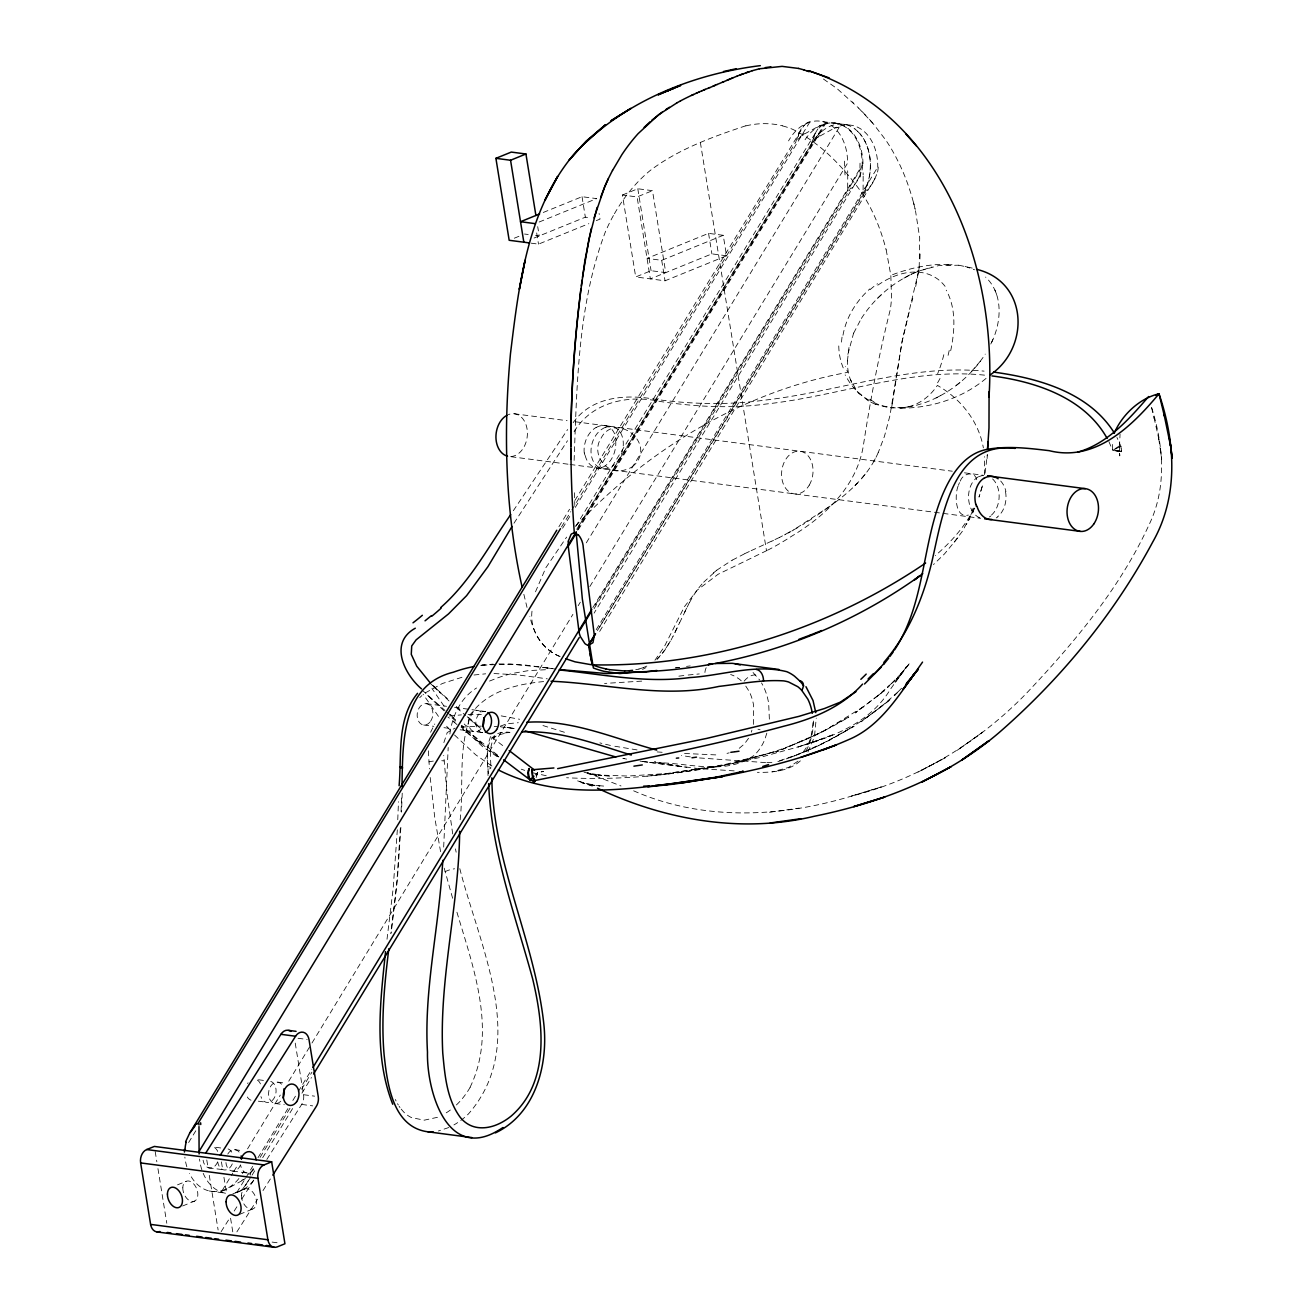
<?xml version="1.0" encoding="UTF-8"?>
<svg xmlns="http://www.w3.org/2000/svg" width="1313" height="1313" viewBox="0 0 1313 1313"><rect width="100%" height="100%" fill="white"/><g stroke="black" fill="none" stroke-linecap="round" stroke-linejoin="round"><path stroke-width="0.75" stroke-dasharray="5 3.75" d="M574.126 460.403C576.949 383.806 577.933 304.452 605.359 231.892A147.778 107.305 -82.5 0 1 612.006 218.089L614.107 214.265M1119.48 446.683L1120.055 434.258M847.673 187.956L847.738 174.038M863.101 189.991L863.166 175.827M1120.908 446.502L1121.171 448.472M402.221 793.15L401.515 812.14M919.198 267.376L919.691 237.883L915.489 210.704M919.953 259.038L920.216 251.932M401.565 798.009L401.007 813.075M460.157 819.837C463.85 786.011 457.991 749.838 470.251 717.275A38.619 28.049 -82.5 0 1 476.274 707.592C493.622 689.374 520.276 683.712 544.321 681.513M397.757 819.755L398.479 801.718M769.369 719.163L768.679 703.456A55.327 40.161 -82.5 0 0 761.507 682.891M812.993 722.61L811.336 735.214A33.17 24.094 -82.5 0 1 801.931 753.252M813.518 721.034L813.354 725.006A50.124 36.387 -82.5 0 1 808.972 744.684A40.194 29.181 -82.5 0 1 805.87 751.233M985.095 473.189L987.31 454.79M987.13 458.549L987.31 454.675M400.35 828.142L397.511 873.375A618.948 449.423 -82.5 0 1 395.328 896.024L390.732 933.691M400.859 827.338L397.314 880.514L391.225 933.034M531.995 611.185C529.648 630.273 541.662 648.885 559.125 656.172M443.679 847.098L448.193 747.491M397.33 829.783L393.211 887.982L386.958 939.698M984.405 474.715L984.569 456.629M847.427 360.927L848.986 347.485M919.149 267.376L918.788 270.445M443.86 742.616L447.224 732.539L455.086 728.059M918.755 270.445L902.294 340.149L889.869 416.04M753.399 724.399L753.646 705.59A44.757 32.497 -82.5 0 0 749.214 691.524L744.832 684.631M449.883 734.016C452.23 715.962 460.568 697.794 476.553 687.996M847.87 354.379L853.631 333.059M892.446 402.96L901.883 342.595L909.663 310.147M842.979 335.258C846.146 317.286 856.306 300.972 869.83 288.909M892.364 403.403L891.543 407.752L875.295 404.289M798.599 134.172L798.419 135.206M814.027 136.191L813.847 137.225M950.694 350.719C954.83 330.827 956.373 308.588 946.246 290.206M915.67 286.595L918.657 271.052L938.746 265.571L958.818 265.21M889.837 416.024L884.453 436.326L878.2 452.722M1108.894 441.595L1112.636 450.359L1120.925 446.256L1116.953 437.492M911.731 302.318L912.765 298.396M861.033 172.512L860.967 172.725A33.629 33.186 23.9 0 1 860.672 173.611L856.995 181.358L851.628 188.481M876.559 174.547L876.493 174.777A33.629 33.186 23.9 0 1 876.198 175.647L872.521 183.393L867.154 190.516M536.131 777.624L537.706 772.569L543.68 771.388L537.706 772.569L535.179 775.015M751.922 730.192L751.282 732.162M766.825 733.13L764.987 738.924A40.194 29.181 -82.5 0 1 754.023 755.385C724.94 776.426 686.748 761.967 653.71 762.738M958.096 486.089C954.6 494.607 954.912 518.619 968.42 515.073M430.582 732.277L434.8 723.972M535.507 591.802L545.814 567.807L566.609 537.099M247.796 1181.339L244.924 1186.755L241.034 1190.481A31.036 19.17 28.8 0 1 240.656 1190.71L239.754 1191.252M798.862 133.22L801.751 127.804L805.624 124.078A31.036 19.203 29 0 1 805.969 123.816L806.904 123.307M814.29 135.239L817.178 129.839L821.052 126.097A31.036 19.203 29 0 1 821.396 125.851L822.332 125.326M536.525 775.753L537.706 772.569M992.907 339.525L990.297 345.024C1001.392 324.196 1004.248 294.572 985.571 277.076M958.408 485.203L959.491 482.642M490.537 736.56L488.223 743.601A35.369 25.686 -82.5 0 0 487.123 751.102L488.026 775.573M974.738 508.098L962.429 531.191L952.696 544.255M679.592 622.805L689.391 602.634M674.898 632.669L679.527 622.805M878.151 452.722C869.452 473.057 853.204 488.945 835.741 501.976M853.696 333.075L861.312 318.468M859.539 176.533L594.1 613.122M864.446 192.978L597.563 630.322L865.628 189.236A45.249 32.858 -82.5 0 0 860.212 134.09A45.249 32.858 -82.5 0 1 865.497 189.187M875.049 178.568L597.809 634.425M677.163 627.811L673.044 636.345M684.418 612.613L686.912 607.558M968.896 519.948L969.93 517.929L966.45 524.576M797.943 136.634L795.678 141.788L799.994 137.307A6.056 4.497 -34 0 1 801.718 135.485M813.371 138.669L811.106 143.806L815.521 139.342M971.686 511.085L973.228 508.131M671.107 639.989L672.962 636.329M1119.021 450.851L1119.07 450.769A6.105 5.81 26.6 0 0 1119.562 447.323A4.218 3.758 49.3 0 0 1119.415 446.683M470.103 1087.23C497.364 1031.05 473.107 966.893 456.678 911.353M873.703 461.519L875.262 458.647M689.473 602.634L692.066 597.891A88.759 64.452 -82.5 0 1 700.551 585.713L703.571 582.217M657.091 659.208L664.673 650.427L671.025 639.989M974.131 508.377C964.842 526.841 950.793 542.318 935.217 555.694M250.422 1175.069L250.75 1172.706L248.075 1175.201M748.558 738.3L744.405 743.962L738.759 748.689M960.312 481.1C962.823 472.992 975.493 470.415 976.921 480.607M513.974 523.231L567.479 440.758M558.911 526.726L569.547 509.247M574.864 500.516L804.147 125.195M561.488 526.973L570.827 511.627M571.861 509.92L795.908 141.853M188.645 1142.54L197.098 1128.671M562.604 528.203L571.057 514.335M575.275 507.392L809.793 122.125M575.767 526.349L817.868 128.953M811.336 143.872L576.473 529.73L813.781 140.212M577.277 530.14L824.466 124.046M578.294 529.812L825.221 124.144A45.348 32.923 -82.5 0 1 863.002 165.175L593.657 607.64M586.304 542.827L839.975 126.081M222.209 1190.514L232.762 1173.166M233.829 1171.426L238.047 1164.483M247.55 1148.859L280.309 1095.075M288.745 1081.19L310.935 1044.738M311.985 1042.998L572.911 614.353M578.196 605.687L580.313 602.207M589.816 586.599L847.574 163.157A45.348 32.923 -82.5 0 0 825.696 122.536A45.348 32.923 -82.5 0 0 788.555 140.885M236.865 1192.434L252.703 1166.404M257.988 1157.738L288.63 1107.401M292.848 1100.458L297.083 1093.516M298.133 1091.792L311.87 1069.225M592.852 607.607L862.231 165.077A45.348 32.923 -82.5 0 0 840.369 124.456A45.348 32.923 -82.5 0 0 803.211 142.805M250.75 1172.706L253.852 1167.602M260.089 1157.377L290.157 1107.959M301.58 1089.216L311.952 1072.163M594.083 608.674L848.92 190.943M251.029 1176.842L242.511 1189.365M252.096 1175.086L256.33 1168.127M262.698 1157.672L293.439 1107.138M301.924 1093.187L311.46 1077.513M596.184 629.698L877.757 167.112M668.99 643.583L662.195 653.595M221.126 1231.66L229.841 1217.906M234.19 1211.029L237.456 1205.876M241.805 1198.999L253.786 1180.075M266.834 1159.445L301.678 1104.43A10.75 7.812 -82.5 0 0 303.582 1094.714L294.949 1041.34M236.882 1231.873L257.561 1199.196M262.994 1190.596L270.626 1178.565M807.938 752.004L814.437 736.856L816.243 718.129M513.367 510.675L567.61 429.548M861.361 318.485C873.408 299.561 890.87 284.182 911.025 274.401M873.834 402.418A96.965 65.831 88.2 0 0 890.165 407.736L900.8 408.031L911.37 406.39A165.602 120.254 -82.5 0 0 936.071 397.921C956.012 388.139 973.228 372.826 985.242 354.116M898.584 677.935L906.249 666.955L890.411 689.276C863.265 734.016 807.889 743.601 761.737 756.994C698.007 772.323 632.193 781.087 566.576 777.739M895.121 682.448L910.106 662.704L896.319 679.231L903.804 670.877L887.473 687.552L895.154 680.282L876.46 696.793L855.239 712.926L884.388 690.687L876.46 696.793M813.699 140.196L816.309 136.897M957.85 537.739L944.424 553.988L933.461 564.574M980.368 361.19L969.01 374.32M574.093 431.747C591.982 401.794 628.55 394.458 660.488 401.532C695.496 406.767 731.111 408.753 766.316 403.994C839.877 395.952 911.55 366.983 986.49 375.354M865.185 474.19L860.163 480.148M654.941 660.226L664.214 646.899L684.434 606.704L697.269 590.111L718.047 574.306L766.956 550.508M816.21 136.88L821.774 131.366M573.157 422.671C591.506 396.657 625.497 394.081 654.251 399.136C690.49 404.306 727.336 405.192 763.674 400.268C837.317 392.013 909.056 363.98 984.077 371.136M575.668 526.07C647.752 449.44 743.535 391.225 847.722 372.35L845.49 366.573M703.653 582.217L716.734 570.203L732.26 560.109M901.604 688.209L894.514 695.447L898.404 691.77M854.878 485.646L857.553 482.954M488.584 773.603C486.22 756.403 484.054 729.388 509.592 732.309L497.184 735.132L493.54 738.103L496.823 734.804M493.54 738.103L494.903 736.741C488.682 745.8 490.734 757.601 490.947 767.924M657.009 659.208L659.684 656.533M419.717 697.663L421.9 695.595M877.593 298.281L883.879 292.389M865.694 191.993L865.415 192.24A4.907 3.168 -49.6 0 1 864.414 192.863M818.885 133.926L821.675 131.366M897.846 692.033L882.96 705.179L861.065 721.773L890.953 698.976C857.241 726.549 818.967 749.099 777.148 761.803M986.063 378.407C961.493 399.021 928.734 408.95 896.861 408.146M956.159 385.53L962.724 380.196M713.386 572.944L716.816 570.219M800.372 760.867C788.834 771.256 772.257 772.651 757.371 772.323M798.009 761.146L788.457 767.481L772.241 771.863M835.675 501.96L816.473 515.812M830.062 506.145L791.821 531.059M425.314 692.854L442.35 683.515L462.291 677.18M804.492 133.959L819.312 125.867M820.018 135.994L834.822 127.903M242.166 1180.6L227.362 1188.692A31.036 9.995 -32 0 1 226.772 1188.987M801.816 135.649L803.228 134.779M817.343 137.684L818.754 136.815M1119.152 446.026L1112.636 450.359L1112.521 442.071M863.478 706.722L823.694 731.226L776.032 752.07L814.602 735.772L848.772 717.079C813.781 738.316 775.212 753.646 735.231 762.328L777.115 751.134L724.579 764.593L664.001 774.03L681.266 771.946M811.828 518.865L802.588 524.74M243.43 1179.78L244.842 1178.91A6.122 4.185 -34.8 0 0 245.318 1178.352M797.91 527.547L779.545 537.444M790.475 531.765L788.145 533.012M732.326 560.126L744.881 553.626M903.853 278.175L910.533 274.647M936.071 397.954L942.75 394.425M642.517 669.417L645.947 667.611M784.501 534.883L785.798 534.227M779.479 537.444L757.486 547.751M1116.789 448.291L1120.941 446.223M910.976 274.401L912.026 273.925M500.269 726.204L505.456 724.267A59.101 42.919 -82.5 0 1 508.065 723.693L518.323 722.708M771.831 541.186L773.505 540.398M911.485 274.154L915.079 272.562M744.799 553.626L751.217 550.639M643.682 667.464L646.849 666.068M751.151 550.639L757.552 547.767M913.503 273.219L914.521 272.776M915.03 272.546L931.984 266.9M790.032 757.65L819 745.489L854.09 726.27L828.273 740.844L800.126 753.613L777.378 761.54M543.27 212.46L582.036 196.704L596.693 198.624L538.904 222.127M514.302 238.195L519.423 236.11M622.428 195.013L637.806 188.76L652.479 190.68L665.74 272.628L651.084 270.708L635.705 276.961L622.428 195.013L637.084 196.934L652.479 190.68M534.079 238.03L585.352 217.187L590.85 217.909M531.158 243.168L538.494 244.136L588.831 223.67M596.283 220.633L600.025 219.107L599.105 213.527M723.233 235.306L708.56 233.369L647.046 258.398L661.703 260.319L723.233 235.306L726.549 255.789L665.034 280.801L635.705 276.961M726.549 255.789L711.892 253.869L650.362 278.881L637.084 196.934M177.534 1184.835L186.085 1181.372M182.605 1205.99L194.57 1201.116M232.762 1193.927L244.727 1189.053M239.54 1214.377L253.212 1208.813M489.536 681.07L497.282 678A234.239 170.083 -82.5 0 1 513.038 673.323L528.548 670.598L549.047 669.564M918.132 271.266L917.278 270.888M835.363 127.689L836.644 127.213M226.821 1188.905L225.541 1189.397M448.816 1127.522L438.361 1130.985M821.117 125.178L819.837 125.654A31.036 9.897 -31.9 0 0 819.263 125.95M437.442 1117.314L424.296 1120.17L411.626 1117.658A45.381 32.956 -82.5 0 1 407.703 1115.394A42.787 31.069 -82.5 0 1 403.731 1112.045L400.859 1108.746M892.561 274.696C911.517 267.557 931.935 263.142 952.27 264.701L945.59 264.832M638.922 669.039L643.764 667.48M601.19 467.641L602.831 467.116A21.533 15.904 -79.8 0 0 605.982 465.409M908.612 406.735C920.528 403.682 930.605 395.508 937.384 385.415C960.558 398.496 978.776 421.342 983.355 447.864M729.207 752.841L727.008 753.383M745.833 125.769C712.729 136.765 678.87 149.009 650.706 170.099A152.538 110.752 -82.5 0 0 644.716 175.236A159.349 115.692 -82.5 0 0 614.123 214.282M635.722 669.745L639.004 669.056M715.782 766.808L741.812 761.622M633.637 790.82C702.488 821.101 780.644 817.671 851.382 796.138C917.885 779.413 978.169 742.83 1025.913 693.871C1073.755 643.272 1119.759 588.601 1149.023 524.839C1167.273 487.451 1163.482 444.631 1151.189 406.094M449.407 715.995L461.405 714.879M777.805 770.961L780.447 770.55M480.837 665.412L493.114 664.099M481.937 665.231L510.166 663.918L551.903 668.448M908.498 406.899L902.786 407.621M678.115 772.717L721.05 765.873L652.069 775.622M675.407 667.907L679.116 667.398L675.013 667.972M769.418 812.271L799.125 808.119M473.977 675.013L485.679 673.815M675.653 667.923L679.494 667.398M678.87 676.162L686.289 675.243M686.518 666.397L690.228 665.921M641.729 681.119L604.554 683.433M688.143 675.03L699.287 673.93M647.03 776.147L673.405 773.373M670.418 773.275L628.024 776.049L598.203 775.015L611.07 776.393M461.011 727.09L481.346 726.122M504.996 732.867L512.382 732.326M902.819 407.621L891.543 407.752M715.782 754.893L681.956 753.367M468.068 714.584L481.362 714.485M498.924 663.902L525.561 665.067L552.248 668.629M494.016 673.536L517.24 674.816L547.308 678.837M765.594 762.607L697.482 757.814M734.164 770.879L697.695 768.499L649.295 762.361M494.213 726.384L497.414 726.581M662.146 752.283L654.957 751.742M1120.432 450.966L1112.636 450.359L1118.692 451.36A2.019 1.494 -67.2 0 1 1119.103 451.163L1119.25 451.081A3.381 2.232 -55.1 0 1 1119.776 450.933L1121.023 451.13A3.381 2.134 -53.7 0 1 1121.384 451.36L1121.466 451.442A2.019 1.198 -70.9 0 1 1121.679 451.754L1114.901 450.704M603.652 786.077L588.109 784.698L599.959 785.995L581.84 782.712L593.689 785.831L576.883 780.661L592.294 786.142M500.614 726.828L514.991 728.551M588.831 773.981L601.731 775.392L587.485 772.897M642.845 761.524L648.277 762.164M843.176 124.226L849.724 125.063M822.759 121.633L837.415 123.57M524.544 234.026L528.22 234.502M535.556 235.47L539.216 235.946L537.706 226.64M514.236 413.759L567.085 420.685M575.209 421.752L952.302 471.219M964.464 472.811L983.716 475.339M568.02 464.195L509.083 456.464A21.5 15.608 -82.5 0 0 527.399 432.798A21.5 15.608 -82.5 0 0 508.344 414.629M570.055 464.457L980.598 518.307M426.315 703.653L446.535 706.312M454.626 707.362L485.695 711.548M423.738 725.006L433.848 726.335M443.958 727.665L452.049 728.715M460.141 729.782L483.217 732.703M647.424 762.114L639.431 761.064L647.309 762.098M649.426 762.377L686.83 767.301M298.035 1038.271L307.193 1039.469M277.732 1082.158L285.052 1083.11M263.437 1080.402L256.117 1079.45A10.75 7.812 -82.5 0 1 260.844 1084.981M303.582 1094.714L314.578 1096.158M301.678 1104.43L312.675 1105.874M258.333 1101.18L265.669 1102.132M275.156 1103.511L284.314 1104.709M234.764 1149.696L242.101 1150.648M220.715 1147.956L213.379 1147.004A10.75 7.812 -82.5 0 1 218.122 1152.535M208.275 1167.766L222.931 1169.686M232.664 1171.081L247.32 1173.001A10.75 7.812 -82.5 0 0 255.231 1166.748M209.243 1191.006L223.916 1192.926M272.103 1242.082L278.52 1242.919M604.702 425.609L611.546 426.512M550.754 668.399L546.799 667.89L555.875 669.105M637.051 749.92L612.17 745.8M834.97 123.127L843.077 124.21M501.189 715.88L519.669 719.278M690.343 756.895L681.447 755.5M681.414 766.579L654.448 761.507M546.224 775.704L531.814 772.618M958.802 265.21L974.788 268.64M610.414 745.439L599.877 742.912M587.075 772.996L596.644 775.507L588.24 773.176L621.016 785.978M584.006 772.175L596.644 775.507M782.597 125.917L785.322 126.672A126.901 92.14 -82.5 0 1 793.331 129.626C821.085 143.609 843.274 167.063 861.23 192.01A188.35 136.749 -82.5 0 1 886.127 249.831M542.958 725.547L567.807 733.327M965.039 266.358L974.525 269.772M521.228 769.188L524.708 770.37M587.239 772.865L592.573 774.703M875.344 404.306L868.27 400.925M560.175 656.566C543.106 650.05 533.538 633.473 529.861 616.355M873.949 401.876L869.666 399.234M823.415 79.01L836.988 88.545L858.702 108.109M491.899 766.053L475.7 754.794L453.346 733.901M497.184 756.698L482.478 746.555L461.667 727.09M868.32 400.925L857.159 391.422L850.315 379.326A41.228 29.92 -82.5 0 1 847.624 367.066L847.361 360.927M498.842 757.01L494.065 753.416L498.169 756.518M494.082 753.449L490.143 750.462M453.116 721.05L454.922 722.413M485.121 746.637L476.849 740.286L479.163 742.075M491.784 737.167L504.455 746.933M479.13 742.042L481.461 743.847M474.633 738.579L476.882 740.319M497.578 755.106L461.437 725.941L481.494 742.879L461.716 725.301M447.93 716.996L449.374 718.145M463.358 729.683L464.326 730.455M462.389 728.912L463.341 729.683M457.022 724.595L453.609 721.789M854.911 129.051L857.717 131.333M456.481 707.756L465.655 715.454M467.182 716.75L480.968 728.305M469.398 718.999L480.181 728.124M455.742 721.083L450.359 716.422M430.582 683.712L450.195 701.126M456.235 706.492L462.258 711.843M468.298 717.21L480.361 727.927M422.179 690.162L444.992 710.431M446.518 711.777L455.644 719.885M444.089 710.858L425.002 692.87M852.203 101.889L853.499 103.12M433.027 685.55L449.046 700.978M433.388 686.42L440.397 693.149M753.055 672.519L759.685 680.036M432.059 699.648L426.479 694.085M858.653 108.109L872.915 123.324L885.75 140.048A200.873 145.907 -82.5 0 1 896.123 157.478L899.569 164.273A210.178 152.669 -82.5 0 1 913.109 201.152L913.471 202.333M862.46 111.933L865.989 115.642M857.619 131.333L860.245 134.024M449.949 729.979L444.746 724.12M857.208 391.438L859.605 394.097M869.469 119.417L872.866 123.307M450.408 714.321L455.086 719.951M438.46 716.373L423.065 694.216M444.057 706.131L431.944 688.472M399.136 1106.301L399.989 1107.548M397.527 1103.691L398.315 1105.021M395.361 1099.506L396.066 1100.934M850.364 379.326L851.677 382.526M994.893 289.992L996.78 294.851M452.624 898.256L443.827 866.777M913.421 202.317L914.094 204.697M459.813 868.648C479.13 945.59 529.943 1043.966 468.347 1114.048A93.88 68.161 -82.5 0 1 453.937 1124.913M913.733 203.515L915.538 210.704M886.177 249.798L890.838 275.336L891.494 297.838A92.222 66.963 -82.5 0 1 890.395 309.162C879.218 353.443 870.65 398.184 863.708 443.334C857.865 485.318 825.975 515.763 791.263 536.459A366.048 265.784 -82.5 0 1 766.956 550.541M1151.567 407.687L1154.275 418.88M523.854 594.313L527.022 607.394M914.931 208.291L915.21 209.489M1154.012 417.616L1158.919 439.478L1158.542 437.245L1161.677 459.107L1160.216 446.65L1160.594 449.374M440.577 851.727L434.767 817.638L430.024 775.917M1121.614 451.475L1121.417 450.146M452.706 833.952L447.224 795.268L443.728 755.418M700.371 142.493L766.447 550.442M708.56 233.369L711.892 253.869M661.703 260.319L665.034 280.801M637.806 188.76L651.084 270.708M582.036 196.704L585.352 217.187M536.689 232.959L538.494 244.136M221.454 1161.907L222.833 1170.441M223.932 1177.269L226.148 1190.924M230.579 1218.251L232.778 1231.906M206.781 1159.986L208.176 1168.521M209.276 1175.348L218.122 1229.986M155.197 1151.55L156.854 1161.792M157.954 1168.619L166.8 1223.256M1121.187 448.669L1121.532 450.983M584.515 452.936L584.81 454.987M428.35 750.823L429.433 768.893M574.421 492.752L574.782 504.635M863.101 172.791L863.15 174.875M847.673 170.772L847.722 172.84M997.896 516.813A21.533 15.296 -84.8 0 1 996.255 517.88M1005.528 491.735A21.55 15.51 -86.5 0 1 997.798 516.534M1000.719 481.05A21.484 15.953 -89 0 1 1005.939 491.571M584.236 453.034A21.615 15.904 -74 0 1 596.118 427.431M596.151 427.562A21.418 15.247 -73.9 0 1 598.4 426.446L600.041 425.904A21.484 15.296 -74.1 0 1 616.207 440.512M615.682 440.725A21.55 14.837 -77.3 0 1 605.95 465.245M601.206 467.904A21.418 15.789 -79 0 1 585.04 454.856M979.826 517.847A21.533 15.149 89.1 0 1 968.633 499.203A21.533 15.149 89.1 0 1 976.741 477.866A21.435 15.69 88.8 0 1 979.137 476.373M990.724 516.075A21.517 15.329 -85 0 1 989.395 516.945M992.579 478.917A21.533 15.493 -86.6 0 1 990.609 515.779M979.186 476.619A21.533 15.493 -86.6 0 1 982.945 475.536M605.359 427.349A21.435 15.247 -74 0 0 602.749 428.678A21.533 15.937 -73.7 0 0 591.392 455.545A21.533 15.937 -73.7 0 0 609.757 467.92A21.517 15.887 -79.6 0 0 612.662 466.492M605.375 427.496A21.533 15.346 -74.1 0 1 622.904 439.231A21.533 15.346 -74.1 0 1 612.547 466.082M821.807 131.464A45.151 32.776 -82.2 0 1 855.058 128.969M866.547 189.909A27.622 24.192 -59 0 1 865.152 191.337M878.216 167.128A27.097 26.703 34.2 0 1 876.821 174.645M839.975 126.048A45.348 32.923 -82.5 0 1 877.757 167.112M837.234 127.624A23.7 4.103 -25.7 0 1 838.695 127.115M836.02 127.968A27.031 6.417 -28.7 0 1 837.349 127.476M834.789 128.001A31.036 9.897 -31.9 0 1 835.314 127.788M819.591 135.616A13.524 4.94 -31.9 0 1 818.459 136.355M815.324 139.244A6.056 4.497 -34 0 1 817.228 137.52M918.312 272.185A84.409 54.243 -58.1 0 1 947.116 289.27M949.201 350.473A57.559 18.759 -77.7 0 1 947.838 356.348M943.834 354.723A57.821 23.125 -77.9 0 1 937.646 373.68M940.01 378.456A62.86 37.503 -83.7 0 1 936.711 384.217M973.737 510.445A21.894 7.927 -82.6 0 1 968.354 515.911M869.304 400.35A77.812 57.05 -83.9 0 1 845.162 374.878M860.491 176.927A27.097 6.302 89.2 0 1 860.031 162.894M865.07 189.056A27.622 7.96 -76.3 0 1 865.152 187.562M863.314 192.765A4.907 2.839 -55.2 0 1 863.215 191.862M814.027 137.126A6.122 2.774 -45.2 0 1 813.633 138.571M814.29 136.142A13.524 7.32 -26.4 0 1 814.618 135.19M822.119 125.162A27.031 16.199 24.6 0 1 823.202 124.604M823.432 124.39A23.7 13.573 20.3 0 1 824.876 123.832M877.79 285.184A83.146 53.373 -58.1 0 1 916.868 272.119M870.125 289.615A78.091 53.685 -64.3 0 1 877.527 283.69M841.551 342.102A58.248 53.094 -70.1 0 1 842.339 335.16M843.209 367.87A58.478 51.404 -72.6 0 1 838.81 342.217M632.308 466.575A19.465 18.891 63.8 0 0 638.003 460.387C651.133 437.886 613.417 413.25 601.009 438.345C590.62 453.904 606.688 475.979 624.693 469.988A23.897 23.092 74.8 0 0 632.39 466.689M247.32 1173.001A10.75 7.812 -82.5 0 1 240.739 1165.747M227.756 1154.078A10.75 7.812 -82.5 0 1 240.427 1154.061M240.574 1164.828A10.75 7.812 -82.5 0 1 231.909 1170.983A10.75 7.812 -82.5 0 1 225.852 1161.792M280.818 1101.197A10.75 7.812 -82.5 0 1 269.904 1099.506A10.75 7.812 -82.5 0 1 272.07 1084.456A10.75 7.812 -82.5 0 1 282.984 1086.146M456.153 852.203A455.923 331.04 -82.5 0 1 455.48 848.887M428.908 761.868A10.75 2.019 -4.1 0 1 433.323 761.097M441.742 760.719A10.75 2.019 -4.1 0 1 444.073 760.916M744.176 681.135A10.75 6.368 -43.5 0 1 755.582 674.98M488.059 766.677A10.75 2.019 -4.1 0 1 487.55 769.566M771.913 762.64A152.259 110.555 -82.5 0 1 765.61 762.459M704.917 672.486A10.75 7.32 86.2 0 1 706.197 667.743M741.254 680.807A43.313 31.446 -82.5 0 0 738.267 678.378L734 675.883A58.79 42.689 -82.5 0 0 730.635 674.521M444.976 871.75A10.75 3.447 -13.4 0 1 454.577 868.779M470.169 1087.295A77.992 56.623 -82.5 0 1 456.382 1104.972M450.359 1110.027A77.992 56.623 -82.5 0 1 443.991 1114.13M468.396 726.549A10.75 7.32 86.9 0 1 462.833 721.855M760.079 729.733A10.75 1.182 14.2 0 1 757.946 729.175M482.396 732.703A10.75 7.812 -82.5 0 1 475.995 720.624A10.75 7.812 -82.5 0 1 485.744 711.482M849.823 190.09A4.907 3.168 -49.6 0 1 848.904 190.828M851.037 187.857A27.622 24.192 -59 0 1 849.626 189.302M862.69 165.093A27.097 26.703 34.2 0 1 861.295 172.61M845.063 174.892A27.097 6.302 89.2 0 1 844.587 160.875M849.626 187.037A27.622 7.96 -76.3 0 1 849.724 185.543M847.886 190.746A4.907 2.839 -55.2 0 1 847.788 189.843M821.708 125.588A23.7 4.103 -25.7 0 1 823.169 125.08M820.51 125.933A27.031 6.417 -28.7 0 1 821.823 125.441M804.065 133.581A13.524 4.94 -31.9 0 1 802.932 134.32M253.59 1180.436A45.282 32.874 -82.5 0 1 233.648 1193.205M225.524 1193.238A45.282 32.874 -82.5 0 1 199.527 1159.034M237.965 1191.646A23.7 12.966 17.4 0 1 236.504 1192.106M239.524 1191.072A27.031 15.805 22.2 0 1 238.408 1191.564M248.338 1180.338A13.524 7.697 -21.4 0 1 248.141 1181.306M798.599 135.108A6.122 2.774 -45.2 0 1 798.206 136.552M798.862 134.107A13.524 7.32 -26.4 0 1 799.19 133.171M806.691 123.143A27.031 16.199 24.6 0 1 807.774 122.585M808.004 122.372A23.7 13.573 20.3 0 1 809.448 121.797M241.838 1180.305A13.524 5.925 -31.6 0 1 243.2 1179.419M224.933 1190.136A27.031 7.238 -29.9 0 1 223.505 1190.612M222.619 1191.022A23.7 5.055 -27.6 0 1 221.011 1191.482M243.43 1171.754A45.282 32.874 -82.5 0 1 242.363 1173.576M238.917 1178.516A45.282 32.874 -82.5 0 1 189.417 1173.362M186.84 1166.748A45.282 32.874 -82.5 0 1 184.854 1157.114M270.773 1081.37A10.75 7.812 -82.5 0 1 273.941 1098.439A10.75 7.812 -82.5 0 1 260.926 1096.601M251.013 1100.212A10.75 7.812 -82.5 0 1 246.27 1094.681M247.583 1083.57A10.75 7.812 -82.5 0 1 248.059 1082.815M228.052 1148.924A10.75 7.812 -82.5 0 1 232.45 1153.52M232.303 1163.876A10.75 7.812 -82.5 0 1 224.146 1169.981A10.75 7.812 -82.5 0 1 217.761 1162.12M217.646 1161.956A10.75 7.812 -82.5 0 1 209.489 1168.045A10.75 7.812 -82.5 0 1 203.088 1160.183M480.903 729.06A10.75 7.812 -82.5 0 1 469.89 728.141A10.75 7.812 -82.5 0 1 471.498 713.025A10.75 7.812 -82.5 0 1 482.511 713.944M745.85 125.884A145.201 105.417 -82.5 0 1 782.614 125.818M982.403 485.843L979.006 497.102L982.403 485.843M982.666 732.178L956.734 750.642L982.666 732.178M945.655 757.535L918 772.093L945.655 757.535M832.524 734.935L813.715 741.911L832.524 734.935M818.656 740.138L797.976 747.015L818.656 740.138M881.187 786.963L851.382 796.138L881.187 786.963M484.563 664.838L481.132 665.363L484.563 664.838M510.183 727.927L506.999 727.5L513.367 728.42L510.183 727.927M626.613 759.095L623.019 758.422L626.613 759.095M470.366 735.231L466.246 731.981L470.366 735.231M1119.71 454.708L1119.612 453.477L1119.776 455.906L1119.71 454.708M809.251 485.137A21.517 15.625 -82.6 0 0 800.224 451.262A21.517 15.625 -82.6 0 0 782.45 481.329A21.517 15.625 -82.6 0 0 809.251 485.137M182.802 1187.822A10.75 6.828 67.9 0 0 193.93 1201.362A10.75 6.828 67.9 0 0 194.226 1184.539A10.75 6.828 67.9 0 0 182.802 1187.822M241.461 1195.519A10.75 6.828 67.9 0 0 252.588 1209.043A10.75 6.828 67.9 0 0 252.867 1192.237A10.75 6.828 67.9 0 0 241.461 1195.519M430.582 721.264A10.75 7.812 -82.5 0 0 427.086 703.801A10.75 7.812 -82.5 0 0 417.419 717.932A10.75 7.812 -82.5 0 0 430.582 721.264"/><path stroke-width="1.5" d="M199.1 1153.963A45.348 32.923 -82.5 0 1 199.084 1151.419L198.985 1126.603M199.084 1151.419L576.21 531.863M399.103 785.699C401.811 754.909 396.559 718.982 417.55 693.313M401.975 786.717C402.845 744.126 400.941 685.025 453.297 672.223A234.239 170.083 -82.5 0 1 469.053 667.546L474.256 666.446M459.665 831.227C458.91 905.543 438.952 978.661 442.76 1053.092C444.844 1075.117 446.715 1099.227 460.436 1117.593A43.69 31.725 -82.5 0 0 468.298 1124.322C477.489 1129.64 488.912 1128.359 498.251 1124.109A80.241 58.264 -82.5 0 0 511.069 1116.165C550.295 1082.273 543.434 1023.828 532.586 978.595C514.991 914.291 491.243 851.087 488.666 783.598M987.573 449.161L987.934 441.644M987.589 448.849L988.984 428.005L989.083 391.848L989.017 396.969C997.273 267.343 942.143 114.247 808.578 70.721L829.159 77.877M442.875 860.294L441.496 879.152A618.948 449.423 -82.5 0 1 439.313 901.801C433.864 951.744 424.509 1001.704 427.48 1052.14C426.577 1090.036 446.518 1161.119 497.922 1130.674A93.88 68.161 -82.5 0 0 502.928 1127.539M532.372 769.746L553.905 767.957M532.323 769.434L532.471 777.099L534.457 782.729L529.205 777.838L528.368 772.668L529.237 768.532M385.546 951.679C380.245 1002.065 373.647 1055.849 392.751 1104.249M388.829 948.741C384.479 983.831 381.016 1019.315 384.102 1054.667C387.204 1083.34 392.456 1127.243 427.94 1131.806L471.925 1137.583M570.778 445.911A913.602 663.574 -82.5 0 1 580.248 294.473L580.888 288.729M580.264 294.473L584.876 260.745L591.293 228.478M581.331 285.873L582.086 280.145M582.48 277.273L588.963 239.179L597.103 207.47M568.332 541.12L571.057 534.391A9.503 6.335 72.9 0 1 573.075 533.291A8.37 5.58 72.1 0 1 574.355 533.209A8.633 5.777 72.6 0 1 577.901 534.916L578.278 535.31M528.433 770.682L528.335 771.076A11.046 9.486 -61.3 0 0 528.318 776.508M594.1 217.909L604.489 187.267A164.453 119.45 -82.5 0 1 608.296 178.732L612.482 170.427M185.625 1142.047L185.691 1141.834A33.629 33.17 27.8 0 1 185.986 1140.948L189.663 1133.201L195.03 1126.078M1114.228 433.257C1121.942 415.023 1139.372 398.381 1159.002 393.785C1175.381 441.956 1178.746 496.298 1152.798 541.892C1114.163 614.041 1061.035 678.624 999.39 732.342C947.05 777.312 881.154 802.686 814.191 816.292C741.156 833.739 664.673 819.952 597.513 788.21M600.665 197.262L604.571 187.267A164.453 119.434 -82.5 0 1 608.362 178.749M529.123 768.745L528.909 769.287A8.354 7.025 -62.8 0 0 528.351 770.665M612.547 170.444L621.886 154.655A177.288 128.772 -82.5 0 1 638.167 133.598L658.732 114.641L676.769 102.972M512.037 526.431L487.894 566.724L466.575 595.692L448.488 613.942L416.123 639.858L411.724 645.963L411.264 654.334L416.73 666.2L430.122 682.744M190.09 1132.528L556.778 530.222M198.05 1123.452L560.454 528.679M588.782 646.505L588.47 645.274A8.502 5.613 69.6 0 1 587.141 644.946A9.306 6.105 69 0 1 584.859 643.534L580.412 636.641A16.544 10.356 68.2 0 1 579.131 632.62L568.25 546.306L576.276 533.111M312.921 1067.485L591.802 609.347M579.049 631.651L591.572 611.07M313.577 1074.018L579.214 637.576M588.47 645.274L595.544 633.637L588.552 645.29L592.934 642.681L594.329 635.344L583.3 547.784A15.362 10.734 73.3 0 0 578.475 534.982M205.681 1153.159L280.9 1034.316A10.75 7.812 -82.5 0 1 290.912 1031.427M220.338 1155.079L295.573 1036.236A10.75 7.812 -82.5 0 1 303.418 1032.297A10.75 7.812 -82.5 0 1 309.031 1039.699L318.255 1096.634A10.75 7.812 -82.5 0 1 316.335 1106.35L272.792 1175.135M894.498 649.951C924.828 604.078 921.792 546.438 941.766 496.659C950.152 476.028 963.89 453.362 987.704 449.259C1008.121 445.78 1028.818 448.242 1049.202 450.671C1095.403 462.274 1132.167 426.036 1159.002 393.785L1164.434 416.205M510.708 514.614C488.6 546.339 470.3 581.561 440.856 607.41M915.128 672.666L903.049 689.276L915.128 672.666C897.009 698.368 878.692 727.156 848.444 739.728C806.674 758.044 762.049 768.942 717.374 777.411C645.815 786.356 565.673 804.262 498.284 769.894M922.547 662.097L910.861 678.706L918.427 669.072L906.315 683.663M889.853 656.582L893.398 651.675M883.649 664.427L888.671 658.207M883.912 662.31C908.596 633.687 923.367 597.809 931.967 561.324C942.439 516.025 952.647 440.643 1015.13 448.406M881.023 667.381L864.512 684.007M906.446 683.745L911.55 678.066L907.283 682.415M873.522 673.569L868.09 678.952M503.618 759.8L530.14 779.938L533.915 776.246M644.125 127.41L650.214 121.699M862.592 684.089C842.027 706.903 813.141 718.884 783.943 726.187C701.848 748.443 618.095 763.838 534.752 780.546M990.429 374.747C1030.328 347.305 1028.112 281.639 976.56 269.313M651.822 120.222L662.31 112.081M431.468 615.6L425.035 620.836M855.945 691.705L840.271 702.176L824.449 708.528L799.043 716.34L706.706 738.415L557.648 768.63M925.632 563.047C828.831 628.894 709.742 667.447 592.294 664.821L590.292 655.056M922.76 573.633L914.39 579.952L920.167 575.603C838.301 634.458 737.446 669.515 636.559 671.911M415.302 628.205C388.746 642.796 404.273 674.226 421.539 688.898M665.806 109.619L669.4 107.289M1155.801 395.492L1158.755 393.769M495.378 1132.906C535.261 1114.015 548.145 1065.401 543.894 1024.649C534.9 940.65 492.884 863.38 491.817 777.821M676.704 102.956L680.462 100.953M696.3 93.256L689.686 96.259A342.217 248.567 -82.5 0 0 680.397 100.937M691.557 95.373L693.428 94.503M696.235 93.239L697.236 92.829M697.17 92.829L699.123 92.008M713.057 86.231L711.137 87.052A56.295 40.884 -82.5 0 1 709.923 87.561M699.058 91.992L701.963 90.778M712.992 86.231L714.912 85.443M723.775 81.669L717.079 84.492M726.811 80.405L722.347 82.309M701.897 90.778L705.245 89.399M714.108 85.755L715.29 85.296M726.746 80.405L732.752 77.91M715.224 85.279L717.144 84.508M728.239 79.781L729.716 79.141M703.768 89.99L704.72 89.596M731.21 78.517L737.233 76.088M529.336 242.921L509.165 240.279L495.904 158.331L511.282 152.078L525.939 153.998L535.901 215.463M495.904 158.331L510.56 160.252L525.939 153.998M705.196 89.399L708.56 88.102M539.594 213.97L520.522 221.716L535.179 223.637M146.679 1149.548L154.36 1146.43L271.66 1161.808L284.937 1243.756L277.24 1246.89A10.75 7.812 -82.5 0 1 267.901 1239.767L150.601 1224.389L140.639 1162.924A10.75 7.812 -82.5 0 1 146.679 1149.548L263.979 1164.943L271.66 1161.808M810.367 635.032L821.708 630.535M737.167 76.088L743.224 73.774M709.988 87.561L708.495 88.102M740.155 74.907L752.251 70.721M798.911 639.316L811.122 634.753M822.283 750.183L836.479 744.865L800.815 757.338M746.227 72.691L749.231 71.673M762.738 766.48L768.597 764.576M752.201 70.721L759.259 68.834M739.465 772.29L743.256 771.273M760.325 65.65C691.212 74.168 620.868 102.857 573.338 154.967C527.219 210.31 518.914 284.905 510.462 353.788C503.24 431.37 505.128 510.56 522.049 586.829M1077.694 452.148C1107.335 443.876 1129.705 418.535 1148.629 396.526M739.416 772.356L743.125 771.502M759.39 68.785L782.105 66.372L798.583 68.44M736.281 68.719L723.512 71.509M635.279 671.993L619.851 673.569L604.292 671.386A169.607 123.143 -82.5 0 1 593.361 667.989L582.348 599.007L576.144 532.323M742.863 771.453L715.7 777.263L665.133 784.714L671.37 783.959M633.916 766.168L642.287 764.937M679.478 783.352L722.921 776.426L674.603 784.042L647.883 786.848M691.967 757.782L696.497 757.141M770.239 822.972L800.93 818.688M765.331 67.603L770.895 66.832M735.313 751.725L739.006 751.217M629.304 670.73L632.603 670.319M730.799 752.316L734.541 751.824M642.664 672.256L656.894 670.467M645.766 671.813L606.901 673.585L559.502 669.581M676.343 758.192L678.723 757.962M649.279 785.913L643.633 786.159M655.302 785.387L665.346 784.501M812.304 713.287A44.757 32.497 -82.5 0 0 807.872 699.205L801.767 690.392A42.623 30.954 -82.5 0 0 797.73 686.666L788.588 681.989A62.663 45.495 -82.5 0 0 783.68 680.889C762.016 679.445 740.368 683.975 718.95 686.404C662.934 698.647 606.967 683.581 551 681.234M708.757 664.001L712.467 663.705M803.737 685.928A55.146 40.047 -82.5 0 0 799.568 680.758L794.513 676.179A58.494 42.476 -82.5 0 0 786.815 671.698C754.959 663.672 721.838 675.637 689.752 677.574C646.094 683.482 602.569 674.34 559.272 669.942M715.388 663.508L732.211 663.328L778.888 669.449M624.561 670.976L629.403 670.746M526.71 722.281C571.926 719.179 614.057 738.513 656.73 750.117M522.114 731.948C559.929 729.995 595.79 744.192 631.29 755.057M427.94 1131.806L433.126 1131.757M624.66 670.992L609.396 669.646M590.883 664.657L575.11 661.85L565.706 658.765M157.002 1231.939L274.302 1247.317M987.786 475.864L1085.342 488.666M984.668 518.848L1080.189 531.371M288.762 1030.377L296.082 1031.345M280.9 1034.316L295.573 1036.236M140.639 1162.924L257.939 1178.303A10.75 7.812 -82.5 0 1 263.979 1164.943M167.276 1232.464L170.936 1232.94M176.434 1233.662L181.933 1234.384M185.609 1234.86L189.269 1235.352M196.605 1236.304L202.104 1237.027M205.764 1237.503L211.262 1238.225M214.922 1238.717L218.598 1239.193M225.918 1240.161L231.416 1240.867M235.093 1241.359L240.591 1242.082M247.911 1243.034L251.587 1243.526M255.247 1244.002L262.584 1244.954M266.244 1245.446L269.92 1245.922M993.564 372.088C1038.255 378.144 1088.772 392.308 1114.212 432.765M991.939 375.912C1035.612 381.574 1084.44 397.609 1107.138 438.411M734.903 663.689L740.204 664.952M605.884 668.924L609.495 669.646M615.846 756.977L525.151 730.832M605.982 668.941L602.404 668.087A186.791 135.633 -82.5 0 1 592.196 664.805M798.517 68.424L803.933 69.884M803.884 69.884L807.216 70.984M807.167 70.984L809.169 71.723M509.198 750.593L534.539 770.124M905.789 133.877L916.359 145.874M535.261 781.186L535.261 781.186A16.462 4.792 65 0 1 534.768 780.825M805.969 686.699L813.026 700.535L815.783 712.631M528.942 778.067L528.384 776.492M533.784 778.691L533.193 777.115M975.871 504.274L976.396 506.342M1164.139 414.842L1170.966 447.799L1168.8 434.997L1169.194 437.36M592.294 664.821L590.062 653.841M590.161 653.858L588.684 646.505M510.56 160.252L523.838 242.199M257.939 1178.303L267.901 1239.767M574.454 533.226L574.257 532.06A882.976 641.318 -82.5 0 1 571.007 458.976M568.25 546.306L568.184 545.289A19.038 12.227 74.9 0 1 568.398 541.169M199.002 1124.946L198.985 1124.65A4.907 2.971 -51.1 0 0 198.903 1123.715M571.106 459.058L570.942 450.819M571.007 459.041L570.942 452.46M570.925 449.177L571.024 450.835M571.024 449.194L570.909 445.895M507.54 456.185A21.5 15.608 -82.5 0 1 495.937 437.311A21.5 15.608 -82.5 0 1 506.982 415.269M441.184 608.116A299.183 220.403 -74.3 0 1 431.747 616.273M422.359 615.288A286.923 222.389 -79.7 0 1 413.004 622.822M530.157 779.922A16.462 13.475 -16.5 0 0 530.6 780.431L530.6 780.464A10.586 8.83 -71.5 0 1 529.779 779.315A9.897 8.42 -64.3 0 1 528.975 778.035M866.186 674.094A306.339 198.624 -81.8 0 1 860.852 679.313M884.338 663.049A292.586 208.291 89 0 1 873.867 674.275M532.126 771.158A8.354 4.907 84 0 1 532.208 769.664M533.078 777.23A11.046 6.007 84.9 0 1 532.159 771.584M534.457 779.971A9.536 5.071 85.2 0 1 533.8 778.658M535.179 780.874A10.586 5.941 87.5 0 1 534.539 779.856M975.756 504.307A21.615 15.904 87.9 0 1 983.913 478.244M991.857 519.439A21.418 14.755 88.7 0 1 976.921 506.047M998.159 478.769A21.484 15.953 -89 0 0 987.655 476.75L986.096 477.292A21.418 15.69 88.7 0 0 983.979 478.424M987.54 475.946A21.533 15.493 -86.6 0 1 989.05 476.521M570.876 445.911A913.602 663.508 -82.5 0 1 580.33 294.473M241.165 1158.837A10.75 7.812 -82.5 0 1 249.421 1151.616A10.75 7.812 -82.5 0 1 256.15 1159.888M241.116 1155.949A10.75 7.812 -82.5 0 1 241.576 1158.969M283.953 1088.789A10.75 7.812 -82.5 0 1 283.05 1097.865M159.94 1231.496A10.75 7.812 -82.5 0 1 150.601 1224.389M402.648 767.875A10.75 0.936 2.1 0 1 401.302 766.694M799.568 680.741A10.75 6.368 -43.5 0 1 801.767 690.392M756.452 669.482A10.75 7.32 86.2 0 1 763.51 681.135M708.413 664.936A10.75 7.32 86.2 0 1 711.121 663.721M487.944 712.565A10.75 7.812 -82.5 0 1 491.423 723.053A10.75 7.812 -82.5 0 1 485.334 732.26M200.626 1122.796A27.622 10.898 -70.4 0 1 200.758 1124.519M185.084 1149.532A27.081 25.686 71.3 0 1 186.183 1142.244M184.444 1152.043A45.348 32.923 -82.5 0 1 184.427 1149.482M194.472 1125.504A27.622 25.833 -65.5 0 1 195.982 1123.994M196.687 1124.256A4.907 3.397 -51.2 0 1 197.705 1123.501M483.857 717.669A10.75 7.812 -82.5 0 1 482.61 726.516M525.052 260.434L519.39 289.155L525.052 260.434M557.582 176.533L544.731 200.561L557.582 176.533M582.119 145.579L569.136 160.104L586.041 141.213L605.556 124.669L582.119 145.579M988.984 740.713L962.265 759.735L988.984 740.713M617.258 116.775L610.955 120.796L630.88 108.388L617.258 116.775M950.875 766.808L922.235 781.892L950.875 766.808M673.963 88.135L658.305 94.766L673.963 88.135M674.554 87.905L666.249 91.319L680.676 85.427L674.554 87.905M884.585 797.106L853.877 806.543L884.585 797.106M1171.754 454.79L1170.556 444.91L1172.132 458.237L1171.754 454.79M1093.86 523.887A21.5 15.608 -82.5 0 0 1086.885 488.945A21.5 15.608 -82.5 0 0 1067.551 517.224A21.5 15.608 -82.5 0 0 1093.86 523.887M296.656 1101.689A10.75 7.812 -82.5 0 0 293.16 1084.21A10.75 7.812 -82.5 0 0 283.493 1098.357A10.75 7.812 -82.5 0 0 296.656 1101.689M226.082 1201.772A10.75 6.828 67.9 0 0 237.21 1215.296A10.75 6.828 67.9 0 0 237.489 1198.49A10.75 6.828 67.9 0 0 226.082 1201.772M167.424 1194.075A10.75 6.828 67.9 0 0 178.552 1207.615A10.75 6.828 67.9 0 0 178.847 1190.793A10.75 6.828 67.9 0 0 167.424 1194.075M496.642 729.568A10.75 7.812 -82.5 0 0 492.621 712.368A10.75 7.812 -82.5 0 0 483.348 726.975A10.75 7.812 -82.5 0 0 496.642 729.568"/></g></svg>
